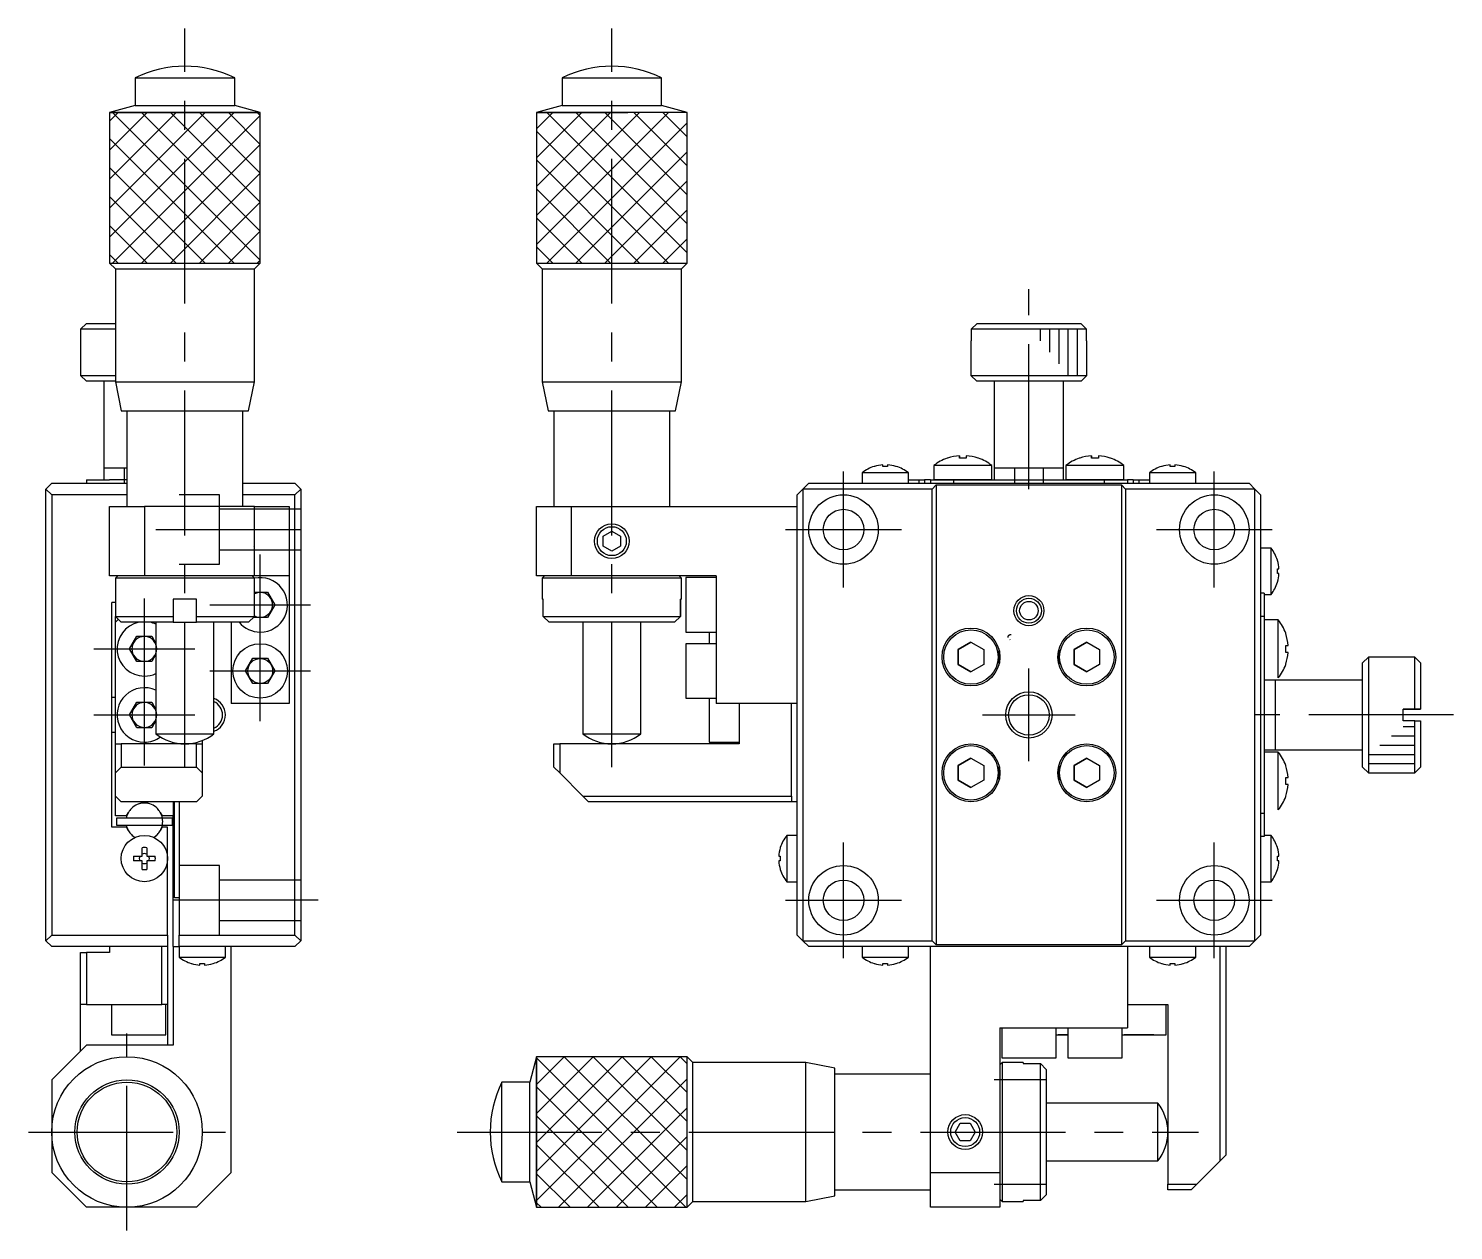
# Model space of a CAD drawing. Extents: x 137 to 440, y -15 to 176.
# Drawn here: x 317.5 to 440.5, y 38.7 to 142.5 of the extents above; entities that cross this region are included whole.
import ezdxf

# ---------------------------------------------------------------- set-up
doc = ezdxf.new("R2010")
doc.units = 0
doc.header["$LTSCALE"] = 10
doc.linetypes.add('CENTER', pattern=[2, 1.25, -0.25, 0.25, -0.25])
doc.linetypes.add('DASHED', pattern=[3.5, 2, -1.5])
doc.layers.get('0').update_dxf_attribs({"linetype": 'CONTINUOUS'})
doc.layers.add('CENTER', color=1, linetype='CENTER')

msp = doc.modelspace()

# ---------------------------------------------------------------- linework, layer by layer
at = {"color": 7, "linetype": 'CONTINUOUS'}
for p, q in [((326.7, 138.250002), (326.7, 135.839491)), ((326.7, 138.250002), (335.3, 138.250002)), ((335.3, 135.839491), (335.3, 138.250002)), ((363.550003, 138.250002), (368.760129, 138.250002)), ((363.550003, 138.250002), (363.550003, 135.839491)), ((368.760129, 138.250002), (372.150003, 138.250002)), ((372.150003, 135.839491), (372.150003, 138.250002)), ((326.7, 135.839491), (324.500001, 135.250003)), ((326.7, 135.839491), (335.3, 135.839491)), ((337.499999, 135.250003), (335.3, 135.839491)), ((363.550003, 135.839491), (361.350004, 135.250003)), ((363.550003, 135.839491), (368.760129, 135.839491)), ((368.760129, 135.839491), (372.150003, 135.839491)), ((374.350002, 135.250003), (372.150003, 135.839491)), ((324.524735, 135.250076), (324.500001, 135.250065)), ((324.500001, 135.250065), (324.500001, 122.250064)), ((324.500001, 135.250003), (324.500001, 122.250002)), ((324.500001, 135.250003), (337.499999, 135.250003)), ((324.59875, 135.250086), (324.524735, 135.250076)), ((324.721483, 135.250097), (324.59875, 135.250086)), ((324.891998, 135.250107), (324.721483, 135.250097)), ((325.108999, 135.250117), (324.891998, 135.250107)), ((325.370833, 135.250127), (325.108999, 135.250117)), ((325.675509, 135.250136), (325.370833, 135.250127)), ((326.020708, 135.250144), (325.675509, 135.250136)), ((326.403801, 135.250152), (326.020708, 135.250144)), ((326.821875, 135.250159), (326.403801, 135.250152)), ((327.271746, 135.250166), (326.821875, 135.250159)), ((327.749992, 135.250172), (327.271746, 135.250166)), ((328.252972, 135.250177), (327.749992, 135.250172)), ((328.776858, 135.250181), (328.252972, 135.250177)), ((329.317664, 135.250184), (328.776858, 135.250181)), ((329.871274, 135.250186), (329.317664, 135.250184)), ((330.433473, 135.250188), (329.871274, 135.250186)), ((330.999985, 135.250188), (330.433473, 135.250188)), ((331.566496, 135.250188), (330.999985, 135.250188)), ((332.128696, 135.250186), (331.566496, 135.250188)), ((332.682306, 135.250184), (332.128696, 135.250186)), ((333.223113, 135.250181), (332.682306, 135.250184)), ((333.747001, 135.250177), (333.223113, 135.250181)), ((334.249982, 135.250172), (333.747001, 135.250177)), ((334.728229, 135.250166), (334.249982, 135.250172)), ((335.178102, 135.250159), (334.728229, 135.250166)), ((335.596177, 135.250152), (335.178102, 135.250159)), ((335.979273, 135.250144), (335.596177, 135.250152)), ((336.324473, 135.250136), (335.979273, 135.250144)), ((336.629152, 135.250127), (336.324473, 135.250136)), ((336.890989, 135.250117), (336.629152, 135.250127)), ((337.107992, 135.250107), (336.890989, 135.250117)), ((337.27851, 135.250097), (337.107992, 135.250107)), ((337.401244, 135.250086), (337.27851, 135.250097)), ((337.475262, 135.250076), (337.401244, 135.250086)), ((337.499999, 135.250065), (337.475262, 135.250076)), ((337.499999, 122.250064), (337.499999, 135.250065)), ((337.499999, 122.250002), (337.499999, 135.250003)), ((374.34863, 135.250188), (361.348632, 135.249941)), ((361.348632, 135.249941), (361.348879, 122.24994)), ((361.350004, 135.250003), (369.225774, 135.250003)), ((361.350004, 135.250003), (361.350004, 122.250002)), ((374.348877, 122.250187), (374.34863, 135.250188)), ((374.350002, 122.250002), (374.350002, 135.250003)), ((324.500001, 122.250064), (324.524736, 122.250075)), ((324.500001, 122.250002), (325.000004, 121.75)), ((324.500001, 122.250002), (337.499999, 122.250002)), ((324.524736, 122.250075), (324.598751, 122.250085)), ((324.598751, 122.250085), (324.721483, 122.250096)), ((324.721483, 122.250096), (324.891999, 122.250106)), ((324.891999, 122.250106), (325.109, 122.250116)), ((325.109, 122.250116), (325.370836, 122.250126)), ((325.370836, 122.250126), (325.675513, 122.250135)), ((325.675513, 122.250135), (326.020712, 122.250143)), ((326.020712, 122.250143), (326.403807, 122.250151)), ((326.403807, 122.250151), (326.821881, 122.250158)), ((326.821881, 122.250158), (327.271754, 122.250165)), ((327.271754, 122.250165), (327.750001, 122.250171)), ((327.750001, 122.250171), (328.252982, 122.250176)), ((328.252982, 122.250176), (328.776869, 122.25018)), ((328.776869, 122.25018), (329.317677, 122.250183)), ((329.317677, 122.250183), (329.871287, 122.250185)), ((329.871287, 122.250185), (330.433488, 122.250187)), ((330.433488, 122.250187), (331, 122.250187)), ((331, 122.250187), (331.566512, 122.250187)), ((331.566512, 122.250187), (332.128713, 122.250185)), ((332.128713, 122.250185), (332.682324, 122.250183)), ((332.682324, 122.250183), (333.223131, 122.25018)), ((333.223131, 122.25018), (333.747018, 122.250176)), ((333.747018, 122.250176), (334.25, 122.250171)), ((334.25, 122.250171), (334.728246, 122.250165)), ((334.728246, 122.250165), (335.178119, 122.250158)), ((335.178119, 122.250158), (335.596193, 122.250151)), ((335.596193, 122.250151), (335.979288, 122.250143)), ((335.979288, 122.250143), (336.324488, 122.250135)), ((336.324488, 122.250135), (336.629164, 122.250126)), ((336.629164, 122.250126), (336.891, 122.250116)), ((336.891, 122.250116), (337.108001, 122.250106)), ((336.999996, 121.75), (337.499999, 122.250002)), ((337.108001, 122.250106), (337.278517, 122.250096)), ((337.278517, 122.250096), (337.401249, 122.250085)), ((337.401249, 122.250085), (337.475265, 122.250075)), ((337.475265, 122.250075), (337.499999, 122.250064)), ((361.348879, 122.24994), (374.348877, 122.250187)), ((361.350004, 122.250002), (369.225774, 122.250002)), ((361.350004, 122.250002), (361.850007, 121.75)), ((369.225774, 122.250002), (374.350002, 122.250002)), ((373.849999, 121.75), (374.350002, 122.250002)), ((325.000004, 121.75), (325.000004, 111.999995)), ((325.000004, 121.75), (336.999996, 121.75)), ((336.999996, 111.999995), (336.999996, 121.75)), ((361.850007, 121.75), (369.119945, 121.75)), ((361.850007, 121.75), (361.850007, 111.999995)), ((369.119945, 121.75), (373.849999, 121.75)), ((373.849999, 111.999995), (373.849999, 121.75)), ((322.5, 117.049997), (322, 116.549997)), ((322.5, 117.049997), (325.000004, 117.049997)), ((398.875066, 116.549997), (399.377868, 117.049997)), ((399.377868, 117.049997), (408.322139, 117.049997)), ((408.322139, 117.049997), (408.824941, 116.549997)), ((325.000004, 116.549997), (322, 116.549997)), ((322, 116.549997), (322, 112.549997)), ((398.875066, 116.549997), (398.875066, 115.549997)), ((408.824941, 116.549997), (398.875066, 116.549997)), ((408.824941, 115.549997), (408.824941, 116.549997)), ((398.850003, 115.549997), (398.850003, 112.549997)), ((398.875066, 115.549997), (398.850003, 115.549997)), ((408.850003, 115.549997), (408.824941, 115.549997)), ((408.850003, 112.549997), (408.850003, 115.549997)), ((322, 112.549997), (325.000004, 112.549997)), ((322, 112.549997), (322.5, 112.049997)), ((325.000004, 112.049997), (322.5, 112.049997)), ((324, 112.049997), (324, 104.549997)), ((325.000004, 111.999995), (325.500003, 109.499996)), ((325.000004, 111.999995), (336.999996, 111.999995)), ((336.499997, 109.499996), (336.999996, 111.999995)), ((361.850007, 111.999995), (369.119945, 111.999995)), ((361.850007, 111.999995), (362.350006, 109.499996)), ((369.119945, 111.999995), (373.849999, 111.999995)), ((373.35, 109.499996), (373.849999, 111.999995)), ((398.850003, 112.549997), (399.350003, 112.049997)), ((398.850003, 112.549997), (408.850003, 112.549997)), ((408.350003, 112.049997), (399.350003, 112.049997)), ((400.850003, 112.049997), (399.350003, 112.049997)), ((406.850003, 112.049997), (400.850003, 112.049997)), ((400.850003, 112.049997), (400.850003, 104.549997)), ((406.850003, 112.049997), (400.850003, 112.049997)), ((408.350003, 112.049997), (406.850003, 112.049997)), ((406.850003, 104.549997), (406.850003, 112.049997)), ((408.350003, 112.049997), (408.850003, 112.549997)), ((325.500003, 109.499996), (336.499997, 109.499996)), ((326, 109.499996), (326, 101.249996)), ((336, 101.249996), (336, 109.499996)), ((362.350006, 109.499996), (369.014117, 109.499996)), ((362.850003, 109.499996), (362.850003, 101.249996)), ((369.014117, 109.499996), (373.35, 109.499996)), ((372.850003, 101.249996), (372.850003, 109.499996)), ((390.521295, 104.705729), (390.500003, 104.705729)), ((391.250003, 104.705729), (391.250003, 104.837472)), ((391.650003, 104.705729), (391.250003, 104.705729)), ((391.650003, 104.837472), (391.650003, 104.705729)), ((392.400003, 104.705729), (392.378712, 104.705729)), ((400.649597, 104.772651), (395.649597, 104.772556)), ((395.649597, 104.772556), (395.649621, 103.550057)), ((396.833341, 105.415382), (396.799585, 105.415381)), ((396.83334, 105.415382), (396.799585, 105.415381)), ((397.849581, 105.415401), (397.84958, 105.627535)), ((397.84958, 105.627535), (397.849584, 105.415401)), ((398.449581, 105.415413), (397.849581, 105.415401)), ((398.44958, 105.627547), (398.449581, 105.415413)), ((399.499585, 105.415433), (399.465829, 105.415432)), ((399.499585, 105.415433), (399.465831, 105.415432)), ((400.649621, 103.550152), (400.649597, 104.772651)), ((412.049597, 104.772651), (407.049597, 104.772556)), ((407.049597, 104.772556), (407.049621, 103.550057)), ((408.233341, 105.415382), (408.199585, 105.415381)), ((408.23334, 105.415382), (408.199585, 105.415381)), ((409.249581, 105.415401), (409.24958, 105.627535)), ((409.24958, 105.627535), (409.249584, 105.415401)), ((409.849581, 105.415413), (409.249581, 105.415401)), ((409.84958, 105.627547), (409.849581, 105.415413)), ((410.899585, 105.415433), (410.865829, 105.415432)), ((410.899585, 105.415433), (410.865831, 105.415432)), ((412.049621, 103.550152), (412.049597, 104.772651)), ((415.321295, 104.705729), (415.300003, 104.705729)), ((416.050003, 104.705729), (416.050003, 104.837472)), ((416.450003, 104.705729), (416.050003, 104.705729)), ((416.450003, 104.837472), (416.450003, 104.705729)), ((417.200003, 104.705729), (417.178712, 104.705729)), ((322.5, 103.549997), (324.5, 103.549997)), ((322.5, 103.549997), (322.5, 103.249997)), ((326, 104.549997), (324, 104.549997)), ((326, 104.549997), (324, 104.549997)), ((324, 104.549997), (324, 103.549997)), ((326, 103.549997), (324.5, 103.549997)), ((391.450003, 104.147996), (389.450003, 104.147996)), ((389.450003, 104.147996), (389.450003, 103.249997)), ((393.450003, 104.147996), (391.450003, 104.147996)), ((393.450003, 103.249997), (393.450003, 104.147996)), ((393.450003, 103.549997), (394.350003, 103.549997)), ((394.350003, 103.549997), (394.850003, 103.549997)), ((395.350003, 103.549997), (394.850003, 103.549997)), ((395.350003, 103.549997), (395.350003, 103.249997)), ((395.350003, 103.549997), (397.350003, 103.549997)), ((400.649621, 103.550152), (395.649621, 103.550057)), ((399.449621, 103.55013), (396.849621, 103.55008)), ((399.449621, 103.55013), (396.849621, 103.55008)), ((397.350003, 103.549997), (410.350003, 103.549997)), ((400.649621, 103.550152), (399.449621, 103.55013)), ((399.449621, 103.549997), (399.449621, 103.55013)), ((406.850003, 104.549997), (400.850003, 104.549997)), ((400.850003, 104.549997), (400.850003, 103.549997)), ((406.850003, 104.549997), (400.850003, 104.549997)), ((406.850003, 103.549997), (406.850003, 104.549997)), ((412.049621, 103.550152), (407.049621, 103.550057)), ((410.849621, 103.55013), (408.249621, 103.55008)), ((410.849621, 103.55013), (408.249621, 103.55008)), ((410.350003, 103.549997), (412.350003, 103.549997)), ((412.049621, 103.550152), (410.849621, 103.55013)), ((410.849621, 103.549997), (410.849621, 103.55013)), ((412.350003, 103.549997), (412.350003, 103.249997)), ((412.850003, 103.549997), (412.350003, 103.549997)), ((412.850003, 103.549997), (413.350003, 103.549997)), ((413.350003, 103.549997), (414.250003, 103.549997)), ((416.250003, 104.147996), (414.250003, 104.147996)), ((414.250003, 104.147996), (414.250003, 103.249997)), ((418.250003, 104.147996), (416.250003, 104.147996)), ((418.250003, 103.249997), (418.250003, 104.147996)), ((319, 102.749997), (319.5, 103.249997)), ((319.5, 102.249997), (319, 102.749997)), ((319, 63.749997), (319, 102.749997)), ((319.5, 103.249997), (326, 103.249997)), ((319.5, 102.249997), (319.5, 64.249997)), ((326, 102.249997), (319.5, 102.249997)), ((336, 103.249997), (340.5, 103.249997)), ((340.5, 102.249997), (336, 102.249997)), ((340.5, 103.249997), (341, 102.749997)), ((341, 102.749997), (340.5, 102.249997)), ((340.5, 64.249997), (340.5, 102.249997)), ((341, 102.749997), (341, 63.749997)), ((384.350003, 102.749997), (383.850003, 102.249997)), ((383.850003, 64.249997), (383.850003, 102.249997)), ((384.850003, 103.249997), (384.350003, 102.749997)), ((384.350003, 102.749997), (384.350003, 63.749997)), ((395.500003, 102.749997), (384.350003, 102.749997)), ((384.850003, 103.249997), (422.850003, 103.249997)), ((395.500003, 102.749997), (395.850003, 103.099997)), ((395.500003, 63.749997), (395.500003, 102.749997)), ((395.850003, 103.099997), (395.850003, 63.399997)), ((395.850003, 103.099997), (411.850003, 103.099997)), ((411.850003, 103.099997), (411.850003, 63.399997)), ((411.850003, 103.099997), (412.200003, 102.749997)), ((412.200003, 102.749997), (412.200003, 63.749997)), ((423.350003, 102.749997), (412.200003, 102.749997)), ((423.350003, 102.749997), (422.850003, 103.249997)), ((423.350003, 63.749997), (423.350003, 102.749997)), ((423.850003, 102.249997), (423.350003, 102.749997)), ((423.850003, 102.249997), (423.850003, 96.649997)), ((324.5, 101.249997), (327.5, 101.249997)), ((324.5, 95.249997), (324.5, 101.249997)), ((337, 101.249997), (327.5, 101.249997)), ((327.5, 101.249997), (327.5, 95.249997)), ((337, 101.249997), (340, 101.249997)), ((337, 95.249997), (337, 101.249997)), ((340, 101.249997), (340, 95.249997)), ((361.350003, 95.249997), (361.350003, 101.249997)), ((361.350003, 101.249997), (364.350003, 101.249997)), ((364.350003, 101.249997), (364.350003, 95.249997)), ((364.350003, 101.249997), (383.850003, 101.249997)), ((367.100003, 98.683009), (367.850003, 99.116022)), ((367.100003, 97.816984), (367.100003, 98.683009)), ((367.850003, 99.116022), (368.600003, 98.683009)), ((368.600003, 98.683009), (368.600003, 97.816984)), ((367.850003, 97.383971), (367.100003, 97.816984)), ((368.600003, 97.816984), (367.850003, 97.383971)), ((424.748003, 97.649997), (423.850003, 97.649997)), ((424.748003, 93.649997), (424.748003, 97.649997)), ((423.850003, 96.649997), (423.850003, 94.649997)), ((425.305736, 96.578705), (425.305736, 96.599997)), ((327.5, 95.249997), (324.5, 95.249997)), ((325.2, 95.249997), (325, 95.049997)), ((325, 95.049997), (325, 91.749997)), ((337, 95.049997), (325, 95.049997)), ((337, 95.249997), (327.5, 95.249997)), ((337, 95.049997), (336.8, 95.249997)), ((340, 95.249997), (337, 95.249997)), ((337, 91.749997), (337, 95.049997)), ((340, 95.249997), (340, 84.249997)), ((364.350003, 95.249997), (361.350003, 95.249997)), ((362.050003, 95.249997), (361.850003, 95.049997)), ((361.850003, 95.049997), (361.850003, 93.249997)), ((373.850003, 95.049997), (361.850003, 95.049997)), ((376.850003, 95.249997), (364.350003, 95.249997)), ((373.850003, 95.049997), (373.650003, 95.249997)), ((373.850003, 93.249997), (373.850003, 95.049997)), ((376.850003, 95.099997), (374.250003, 95.099997)), ((374.250003, 95.099997), (374.250003, 90.399997)), ((376.850003, 95.249997), (376.850003, 84.249997)), ((425.305736, 95.849997), (425.437479, 95.849997)), ((425.305736, 95.449997), (425.305736, 95.849997)), ((425.437479, 95.449997), (425.305736, 95.449997)), ((425.305736, 94.699997), (425.305736, 94.721288)), ((337, 93.849993), (338.135078, 93.850001)), ((338.135078, 93.850001), (338.770171, 92.750005)), ((423.850003, 94.649997), (423.850003, 71.849997)), ((424.150003, 93.749997), (423.850003, 93.749997)), ((424.150003, 93.749997), (424.150003, 91.749997)), ((424.150003, 93.649997), (424.748003, 93.649997)), ((325, 92.949997), (324.7, 92.949997)), ((324.7, 73.549997), (324.7, 92.949997)), ((331.999966, 93.249997), (329.999966, 93.249997)), ((329.999966, 93.249997), (329.999966, 91.749997)), ((331.999966, 91.749997), (331.999966, 93.249997)), ((338.770171, 92.750005), (338.135093, 91.650001)), ((361.933918, 93.249997), (361.850003, 93.249997)), ((361.933918, 91.749997), (361.933918, 93.249997)), ((373.766078, 93.249997), (373.766078, 91.749997)), ((373.850003, 93.249997), (373.766078, 93.249997)), ((373.766089, 91.749997), (373.766089, 93.249997)), ((325, 91.249997), (325, 91.749997)), ((325, 91.749997), (325.5, 91.249997)), ((325, 91.749997), (329.999966, 91.749997)), ((325.25, 91.499997), (325, 91.249997)), ((325, 80.749997), (325, 91.249997)), ((329.999969, 91.249997), (325.5, 91.249997)), ((328.500004, 91.249996), (328.500004, 81.627505)), ((329.999966, 91.749997), (329.999969, 91.249997)), ((330.000025, 91.249996), (332.000025, 91.249996)), ((331.999969, 91.249997), (331.999966, 91.749997)), ((331.999966, 91.749997), (337, 91.749997)), ((336.5, 91.249997), (331.999969, 91.249997)), ((333.499996, 81.627505), (333.499996, 91.249996)), ((335, 91.249996), (335, 84.249997)), ((336.5, 91.249997), (337, 91.749997)), ((338.135093, 91.650001), (336.899996, 91.649992)), ((361.933918, 91.749997), (373.766078, 91.749997)), ((362.441671, 91.249997), (361.933918, 91.749997)), ((373.258325, 91.249997), (362.441671, 91.249997)), ((365.350007, 91.249996), (365.350007, 81.627505)), ((370.349999, 81.627505), (370.349999, 91.249996)), ((373.766078, 91.749997), (373.258325, 91.249997)), ((424.150003, 91.749997), (424.150003, 74.749997)), ((425.372347, 91.450403), (424.150003, 91.450379)), ((425.372394, 88.950403), (425.372347, 91.450403)), ((326.229829, 88.949989), (326.864909, 90.049993)), ((326.864909, 90.049993), (328.135079, 90.05)), ((328.135079, 90.05), (328.500004, 89.41794)), ((374.250003, 90.399997), (376.850003, 90.399997)), ((376.250003, 90.399997), (376.250003, 89.399997)), ((426.015172, 90.26666), (426.015172, 90.300415)), ((326.864921, 87.849993), (326.229829, 88.949989)), ((376.850003, 89.399997), (374.250003, 89.399997)), ((374.250003, 89.399997), (374.250003, 84.699997)), ((397.750003, 88.885082), (398.850003, 89.520167)), ((398.850003, 89.520167), (397.750003, 88.885082)), ((397.750003, 87.614911), (397.750003, 88.885082)), ((397.750003, 88.885082), (397.750003, 87.614911)), ((398.850003, 89.520167), (399.950003, 88.885082)), ((399.950003, 88.885082), (399.950003, 87.614911)), ((401.250003, 88.949997), (401.250003, 87.549997)), ((406.450003, 87.549997), (406.450003, 88.949997)), ((407.750003, 88.885082), (408.850003, 89.520167)), ((408.850003, 89.520167), (407.750003, 88.885082)), ((407.750003, 87.614911), (407.750003, 88.885082)), ((407.750003, 88.885082), (407.750003, 87.614911)), ((408.850003, 89.520167), (409.950003, 88.885082)), ((409.950003, 88.885082), (409.950003, 87.614911)), ((425.372442, 86.450403), (425.372394, 88.950403)), ((426.015192, 89.250415), (426.227326, 89.250419)), ((426.015203, 88.650415), (426.015192, 89.250415)), ((426.227337, 88.650419), (426.015203, 88.650415)), ((328.135091, 87.85), (326.864921, 87.849993)), ((328.500004, 88.482055), (328.135091, 87.85)), ((336.229829, 87.049988), (336.864907, 88.149992)), ((336.864907, 88.149992), (338.135078, 88.150001)), ((338.135078, 88.150001), (338.770171, 87.050005)), ((398.850003, 86.979826), (397.750003, 87.614911)), ((397.750003, 87.614911), (398.850003, 86.979826)), ((399.950003, 87.614911), (398.850003, 86.979826)), ((408.850003, 86.979826), (407.750003, 87.614911)), ((407.750003, 87.614911), (408.850003, 86.979826)), ((409.950003, 87.614911), (408.850003, 86.979826)), ((426.015223, 87.600415), (426.015222, 87.63417)), ((433.150003, 88.249997), (432.650003, 87.749997)), ((432.650003, 83.250092), (432.650003, 87.749997)), ((433.150003, 88.249997), (433.150003, 83.250103)), ((437.150003, 88.249997), (433.150003, 88.249997)), ((437.150003, 83.750102), (437.150003, 88.249997)), ((437.650003, 87.749997), (437.150003, 88.249997)), ((437.650003, 87.749997), (437.650003, 83.750092)), ((336.864922, 85.949992), (336.229829, 87.049988)), ((338.770171, 87.050005), (338.135093, 85.950001)), ((425.150003, 86.249997), (424.150003, 86.249997)), ((425.150003, 80.249997), (425.150003, 86.249997)), ((432.650003, 86.249997), (425.150003, 86.249997)), ((425.150003, 80.249997), (425.150003, 86.249997)), ((338.135093, 85.950001), (336.864922, 85.949992)), ((325, 84.749997), (324.7, 84.749997)), ((326.229829, 83.249989), (326.864909, 84.349993)), ((326.864909, 84.349993), (328.135079, 84.35)), ((328.135079, 84.35), (328.500004, 83.71794)), ((340, 84.249997), (335, 84.249997)), ((374.250003, 84.699997), (376.850003, 84.699997)), ((376.250003, 84.699997), (376.250003, 80.899997)), ((383.850003, 84.249997), (376.850003, 84.249997)), ((378.850003, 84.249997), (378.850003, 80.749997)), ((383.350003, 76.249997), (383.350003, 84.249997)), ((436.150003, 83.750102), (437.150003, 83.750102)), ((436.150003, 82.750102), (436.150003, 83.750102)), ((437.150003, 83.749891), (436.150003, 83.749891)), ((437.650003, 83.750092), (437.150003, 83.750102)), ((437.150003, 83.749891), (437.650003, 83.749901)), ((437.650003, 83.750092), (437.650003, 83.749901)), ((326.864921, 82.149993), (326.229829, 83.249989)), ((328.500004, 82.782055), (328.135091, 82.15)), ((432.650003, 78.749997), (432.650003, 83.250092)), ((433.150003, 83.250103), (433.150003, 78.249997)), ((437.150003, 82.750102), (436.150003, 82.750102)), ((437.150003, 78.249997), (437.150003, 82.750102)), ((437.150003, 82.750102), (437.650003, 82.750092)), ((437.650003, 82.750092), (437.650003, 78.749997)), ((324.7, 81.749997), (325, 81.749997)), ((328.135091, 82.15), (326.864921, 82.149993)), ((328.500004, 81.627505), (333.499996, 81.627505)), ((365.350007, 81.627505), (368.379145, 81.627505)), ((368.379145, 81.627505), (370.349999, 81.627505)), ((325, 80.749997), (325.5, 80.749997)), ((325, 78.249997), (325, 80.749997)), ((332, 80.749997), (325.5, 80.749997)), ((325.5, 80.749997), (325.5, 78.749997)), ((332, 78.749997), (332, 80.749997)), ((332, 80.749997), (332.5, 80.749997)), ((332.5, 81.041905), (332.5, 80.749997)), ((332.5, 80.749997), (332.5, 78.249997)), ((362.850003, 78.749997), (362.850003, 80.749997)), ((362.850003, 80.749997), (363.350003, 80.749997)), ((363.350003, 80.749997), (363.350003, 78.249997)), ((378.850003, 80.749997), (363.350003, 80.749997)), ((376.250003, 80.899997), (378.850003, 80.899997)), ((424.150003, 80.249997), (425.150003, 80.249997)), ((425.372347, 80.050403), (424.150003, 80.050379)), ((425.150003, 80.249997), (432.650003, 80.249997)), ((425.372394, 77.550403), (425.372347, 80.050403)), ((325.5, 78.749997), (325, 78.249997)), ((325.5, 78.749997), (332, 78.749997)), ((332.5, 78.249997), (332, 78.749997)), ((363.350003, 78.249997), (362.850003, 78.749997)), ((397.750003, 78.885082), (398.850003, 79.520167)), ((398.850003, 79.520167), (397.750003, 78.885082)), ((397.750003, 77.614911), (397.750003, 78.885082)), ((397.750003, 78.885082), (397.750003, 77.614911)), ((398.850003, 79.520167), (399.950003, 78.885082)), ((399.950003, 78.885082), (399.950003, 77.614911)), ((401.250003, 78.949997), (401.250003, 77.549997)), ((406.450003, 77.549997), (406.450003, 78.949997)), ((407.750003, 78.885082), (408.850003, 79.520167)), ((408.850003, 79.520167), (407.750003, 78.885082)), ((407.750003, 77.614911), (407.750003, 78.885082)), ((407.750003, 78.885082), (407.750003, 77.614911)), ((408.850003, 79.520167), (409.950003, 78.885082)), ((409.950003, 78.885082), (409.950003, 77.614911)), ((426.015172, 78.86666), (426.015172, 78.900415)), ((432.650003, 78.749997), (433.150003, 78.249997)), ((437.150003, 78.249997), (437.650003, 78.749997)), ((325, 76.249997), (325, 78.249997)), ((332.5, 78.249997), (332.5, 76.249997)), ((363.350003, 78.249997), (365.350003, 76.249997)), ((398.850003, 76.979826), (397.750003, 77.614911)), ((397.750003, 77.614911), (398.850003, 76.979826)), ((399.950003, 77.614911), (398.850003, 76.979826)), ((408.850003, 76.979826), (407.750003, 77.614911)), ((407.750003, 77.614911), (408.850003, 76.979826)), ((409.950003, 77.614911), (408.850003, 76.979826)), ((425.372442, 75.050403), (425.372394, 77.550403)), ((426.015192, 77.850415), (426.227326, 77.850419)), ((426.015203, 77.250415), (426.015192, 77.850415)), ((433.150003, 78.249997), (437.150003, 78.249997)), ((426.227337, 77.250419), (426.015203, 77.250415)), ((325, 74.549997), (325, 76.249997)), ((325, 76.249997), (325.5, 75.749997)), ((332, 75.749997), (325.5, 75.749997)), ((330, 75.749997), (330, 74.549997)), ((330.1, 67.449997), (330.1, 75.749997)), ((330.5, 75.749997), (330.5, 64.249997)), ((332, 75.749997), (332.5, 76.249997)), ((365.850003, 75.749997), (365.350003, 76.249997)), ((365.350003, 76.249997), (383.350003, 76.249997)), ((383.350003, 75.749997), (365.850003, 75.749997)), ((383.350003, 76.249997), (383.350003, 75.749997)), ((383.850003, 75.749997), (383.350003, 75.749997)), ((426.015223, 76.200415), (426.015222, 76.23417)), ((325.955588, 74.549997), (325, 74.549997)), ((325.1, 74.349997), (325.1, 73.749997)), ((329.9, 74.349997), (325.1, 74.349997)), ((325.955588, 74.549997), (326.125185, 74.843747)), ((328.874815, 74.843747), (329.044412, 74.549997)), ((328.924835, 74.749997), (328.928942, 74.749997)), ((330, 74.549997), (329.044412, 74.549997)), ((329.9, 74.349997), (329.9, 73.749997)), ((330, 63.249997), (330, 74.549997)), ((424.150003, 74.749997), (424.150003, 72.749997)), ((325.955588, 73.549997), (324.7, 73.549997)), ((325.1, 73.749997), (329.9, 73.749997)), ((326.125185, 73.256247), (325.955588, 73.549997)), ((329.044412, 73.549997), (328.874815, 73.256247)), ((329.5, 73.549997), (329.044412, 73.549997)), ((329.5, 70.849997), (329.5, 73.549997)), ((382.952004, 72.849997), (382.952004, 68.849997)), ((383.850003, 72.849997), (382.952004, 72.849997)), ((424.150003, 72.749997), (423.850003, 72.749997)), ((424.748003, 72.849997), (424.150003, 72.849997)), ((424.748003, 68.849997), (424.748003, 72.849997)), ((327.3, 71.049997), (327.3, 71.778705)), ((327.7, 71.778705), (327.7, 71.049997)), ((382.394271, 71.799997), (382.394271, 71.778705)), ((423.850003, 71.849997), (423.850003, 69.849997)), ((425.305736, 71.778705), (425.305736, 71.799997)), ((326.571291, 71.049997), (327.3, 71.049997)), ((327.3, 70.649997), (326.571291, 70.649997)), ((327.3, 69.921288), (327.3, 70.649997)), ((327.7, 71.049997), (328.428709, 71.049997)), ((327.7, 70.649997), (327.7, 69.921288)), ((328.428709, 70.649997), (327.7, 70.649997)), ((329.5, 64.249997), (329.5, 70.849997)), ((382.262528, 71.049997), (382.394271, 71.049997)), ((382.394271, 70.649997), (382.262528, 70.649997)), ((382.394271, 71.049997), (382.394271, 70.649997)), ((425.305736, 71.049997), (425.437479, 71.049997)), ((425.305736, 70.649997), (425.305736, 71.049997)), ((425.437479, 70.649997), (425.305736, 70.649997)), ((382.394271, 69.921288), (382.394271, 69.899997)), ((423.850003, 69.849997), (423.850003, 64.249997)), ((425.305736, 69.899997), (425.305736, 69.921288)), ((382.952004, 68.849997), (383.850003, 68.849997)), ((423.850003, 68.849997), (424.748003, 68.849997)), ((330.5, 67.449997), (330.1, 67.449997)), ((319, 63.749997), (319.5, 64.249997)), ((319.5, 64.249997), (329.5, 64.249997)), ((329.5, 64.249997), (329.5, 63.249997)), ((330.5, 64.249997), (340.5, 64.249997)), ((330.5, 63.249997), (330.5, 64.249997)), ((340.5, 64.249997), (341, 63.749997)), ((383.850003, 64.249997), (384.350003, 63.749997)), ((423.350003, 63.749997), (423.850003, 64.249997)), ((319.5, 63.249997), (319, 63.749997)), ((329.5, 63.249997), (319.5, 63.249997)), ((322, 62.749997), (322.5, 62.749997)), ((322, 58.249997), (322, 62.749997)), ((322.5, 62.749997), (322.5, 58.249997)), ((324.5, 62.749997), (322.5, 62.749997)), ((324.5, 63.249997), (324.5, 62.749997)), ((329, 58.249997), (329, 63.249997)), ((329.5, 63.249997), (329.5, 58.249997)), ((330, 63.249997), (330, 54.749997)), ((330, 63.249997), (330.5, 63.249997)), ((340.5, 63.249997), (330.5, 63.249997)), ((330.5, 63.249997), (330.5, 62.351997)), ((334.5, 62.351997), (334.5, 63.249997)), ((335, 43.749997), (335, 63.249997)), ((341, 63.749997), (340.5, 63.249997)), ((384.350003, 63.749997), (395.500003, 63.749997)), ((384.350003, 63.749997), (384.850003, 63.249997)), ((422.850003, 63.249997), (384.850003, 63.249997)), ((389.450003, 63.249997), (389.450003, 62.351997)), ((393.450003, 62.351997), (393.450003, 63.249997)), ((395.350003, 43.749997), (395.350003, 63.249997)), ((395.850003, 63.399997), (395.500003, 63.749997)), ((411.850003, 63.399997), (395.850003, 63.399997)), ((412.200003, 63.749997), (411.850003, 63.399997)), ((412.200003, 63.749997), (423.350003, 63.749997)), ((412.350003, 63.249997), (412.350003, 56.249997)), ((414.250003, 63.249997), (414.250003, 62.351997)), ((418.250003, 62.351997), (418.250003, 63.249997)), ((420.350003, 44.749997), (420.350003, 63.249997)), ((420.850003, 63.249997), (420.850003, 45.249997)), ((422.850003, 63.249997), (423.350003, 63.749997)), ((330.5, 62.351997), (334.5, 62.351997)), ((331.55, 61.794264), (331.571291, 61.794264)), ((332.3, 61.794264), (332.7, 61.794264)), ((332.3, 61.662521), (332.3, 61.794264)), ((332.7, 61.794264), (332.7, 61.662521)), ((333.428709, 61.794264), (333.45, 61.794264)), ((389.450003, 62.351997), (393.450003, 62.351997)), ((390.500003, 61.794264), (390.521295, 61.794264)), ((391.250003, 61.794264), (391.650003, 61.794264)), ((391.250003, 61.662521), (391.250003, 61.794264)), ((391.650003, 61.794264), (391.650003, 61.662521)), ((392.378712, 61.794264), (392.400003, 61.794264)), ((414.250003, 62.351997), (418.250003, 62.351997)), ((415.300003, 61.794264), (415.321295, 61.794264)), ((416.050003, 61.794264), (416.450003, 61.794264)), ((416.050003, 61.662521), (416.050003, 61.794264)), ((416.450003, 61.794264), (416.450003, 61.662521)), ((417.178712, 61.794264), (417.200003, 61.794264)), ((322.5, 58.249997), (322, 58.249997)), ((322, 54.249997), (322, 58.249997)), ((322.5, 58.249997), (329, 58.249997)), ((324.65, 58.249997), (324.65, 55.649997)), ((329.5, 58.249997), (329, 58.249997)), ((329.35, 55.649997), (329.35, 58.249997)), ((329.5, 58.249997), (329.5, 54.749997)), ((412.350003, 58.249997), (415.850003, 58.249997)), ((415.700003, 55.649997), (415.700003, 58.249997)), ((415.850003, 58.249997), (415.850003, 42.749997)), ((324.65, 55.649997), (329.35, 55.649997)), ((401.350003, 56.249997), (412.350003, 56.249997)), ((401.350003, 56.249997), (401.350003, 43.749997)), ((401.500003, 56.249997), (401.500003, 53.649997)), ((406.200003, 53.649997), (406.200003, 56.249997)), ((406.200003, 55.649997), (407.200003, 55.649997)), ((406.379833, 55.649997), (407.014918, 55.649997)), ((407.014918, 55.649997), (406.379833, 55.649997)), ((407.014918, 55.649997), (407.200003, 55.649997)), ((407.200003, 55.649997), (407.014918, 55.649997)), ((407.200003, 56.249997), (407.200003, 53.649997)), ((411.900003, 53.649997), (411.900003, 56.249997)), ((411.900003, 55.649997), (413.350004, 55.649997)), ((412.079833, 55.649997), (412.714918, 55.649997)), ((412.714918, 55.649997), (412.079833, 55.649997)), ((412.714918, 55.649997), (413.985089, 55.649997)), ((413.985089, 55.649997), (412.714918, 55.649997)), ((413.350004, 55.649997), (415.700003, 55.649997)), ((413.985089, 55.649997), (414.620174, 55.649997)), ((414.620174, 55.649997), (413.985089, 55.649997)), ((322.5, 54.749997), (319.5, 51.749997)), ((330, 54.749997), (322.5, 54.749997)), ((361.349997, 53.749996), (360.760509, 51.549997)), ((374.349998, 53.749996), (361.349997, 53.749996)), ((361.349997, 40.749998), (361.349997, 53.749996)), ((374.350173, 53.75018), (361.350172, 53.749933)), ((361.350172, 53.749933), (361.350419, 40.749935)), ((374.85, 53.249993), (374.349998, 53.749996)), ((374.349998, 40.749998), (374.349998, 53.749996)), ((374.35042, 40.750182), (374.350173, 53.75018)), ((384.600005, 53.249993), (374.85, 53.249993)), ((374.85, 41.250001), (374.85, 53.249993)), ((387.100004, 52.749994), (384.600005, 53.249993)), ((384.600005, 41.250001), (384.600005, 53.249993)), ((401.550003, 53.249997), (401.350003, 53.049997)), ((401.500003, 53.649997), (406.200003, 53.649997)), ((403.350003, 53.249997), (401.550003, 53.249997)), ((401.550003, 53.249997), (401.550003, 41.249997)), ((403.350003, 53.249997), (403.350003, 53.166078)), ((403.350003, 53.166078), (404.850003, 53.166078)), ((404.850003, 41.333919), (404.850003, 53.166078)), ((404.850003, 53.166078), (405.350003, 52.658325)), ((407.200003, 53.649997), (411.900003, 53.649997)), ((319.5, 51.749997), (319.5, 47.249997)), ((387.100004, 41.75), (387.100004, 52.749994)), ((395.350004, 52.249997), (387.100004, 52.249997)), ((405.350003, 52.658325), (405.350003, 41.841672)), ((360.760509, 51.549997), (358.349998, 51.549997)), ((358.349998, 42.949997), (358.349998, 51.549997)), ((360.760509, 42.949997), (360.760509, 51.549997)), ((414.972495, 49.749993), (405.350004, 49.749993)), ((414.972495, 44.750001), (414.972495, 49.749993)), ((397.483978, 47.249997), (397.916991, 47.999997)), ((397.916991, 47.999997), (398.783016, 47.999997)), ((398.783016, 47.999997), (399.216029, 47.249997)), ((319.5, 47.249997), (319.5, 43.749997)), ((397.916991, 46.499997), (397.483978, 47.249997)), ((399.216029, 47.249997), (398.783016, 46.499997)), ((398.783016, 46.499997), (397.916991, 46.499997)), ((405.350004, 44.750001), (414.972495, 44.750001)), ((418.350003, 42.749997), (420.350003, 44.749997)), ((420.850003, 45.249997), (420.350003, 44.749997)), ((319.5, 43.749997), (322.5, 40.749997)), ((332, 40.749997), (335, 43.749997)), ((395.350003, 40.749997), (395.350003, 43.749997)), ((395.350003, 43.749997), (401.350003, 43.749997)), ((401.350003, 43.749997), (401.350003, 40.749997)), ((358.349998, 42.949997), (360.760509, 42.949997)), ((360.760509, 42.949997), (361.349997, 40.749998)), ((387.100004, 42.249997), (395.350004, 42.249997)), ((405.350003, 41.841672), (404.850003, 41.333919)), ((415.850003, 42.749997), (418.350003, 42.749997)), ((415.850003, 42.249997), (415.850003, 42.749997)), ((417.850003, 42.249997), (415.850003, 42.249997)), ((418.350003, 42.749997), (417.850003, 42.249997)), ((326, 40.749997), (322.5, 40.749997)), ((332, 40.749997), (326, 40.749997)), ((361.349997, 40.749998), (374.349998, 40.749998)), ((361.350419, 40.749935), (374.35042, 40.750182)), ((374.349998, 40.749998), (374.85, 41.250001)), ((374.85, 41.250001), (384.600005, 41.250001)), ((384.600005, 41.250001), (387.100004, 41.75)), ((401.350003, 40.749997), (395.350003, 40.749997)), ((401.350003, 41.449997), (401.550003, 41.249997)), ((401.550003, 41.249997), (403.350003, 41.249997)), ((404.850003, 41.333919), (403.350003, 41.333919)), ((403.350003, 41.333919), (403.350003, 41.249997))]:
    msp.add_line(p, q, dxfattribs=at)
at = {"color": 3, "linetype": 'CONTINUOUS'}
for p, q in [((324.500001, 129.500001), (330.250187, 135.250187)), ((324.500001, 127.000001), (332.750184, 135.250184)), ((324.500001, 132.000001), (327.750172, 135.250172)), ((324.500001, 124.500001), (335.250158, 135.250158)), ((324.500001, 134.500001), (325.250122, 135.250122)), ((324.749901, 135.250099), (337.499999, 122.500001)), ((324.750098, 122.250098), (337.499999, 134.999999)), ((327.249834, 135.250166), (337.499999, 125.000001)), ((329.749814, 135.250186), (337.499999, 127.500001)), ((332.249814, 135.250186), (337.499999, 130.000001)), ((334.749834, 135.250166), (337.499999, 132.500001)), ((337.249901, 135.250099), (337.499999, 135.000001)), ((361.348658, 133.848658), (362.749968, 135.249968)), ((361.348706, 131.348706), (365.250015, 135.250015)), ((361.348753, 128.848753), (367.750063, 135.250063)), ((361.348801, 126.348801), (370.25011, 135.25011)), ((361.348848, 123.848848), (372.750158, 135.250158)), ((362.249957, 122.249957), (374.348647, 134.348647)), ((362.250042, 135.249958), (374.348859, 123.151141)), ((364.749994, 135.250006), (374.348812, 125.651188)), ((367.249947, 135.250053), (374.348764, 128.151236)), ((369.749899, 135.250101), (374.348717, 130.651283)), ((372.249852, 135.250148), (374.348669, 133.151331)), ((324.500001, 132.999999), (335.249843, 122.250157)), ((361.348662, 133.651338), (372.749843, 122.250157)), ((327.250165, 122.250165), (337.499999, 132.499999)), ((364.750005, 122.250005), (374.348694, 131.848694)), ((324.500001, 130.499999), (332.749817, 122.250183)), ((361.348709, 131.151291), (370.249891, 122.250109)), ((329.750185, 122.250185), (337.499999, 129.999999)), ((367.250052, 122.250052), (374.348742, 129.348742)), ((324.500001, 127.999999), (330.249814, 122.250186)), ((361.348757, 128.651243), (367.749938, 122.250062)), ((332.250185, 122.250185), (337.499999, 127.499999)), ((369.7501, 122.2501), (374.348789, 126.848789)), ((324.500001, 125.499999), (327.749829, 122.250171)), ((361.348804, 126.151196), (365.249986, 122.250014)), ((334.750165, 122.250165), (337.499999, 124.999999)), ((372.250147, 122.250147), (374.348837, 124.348837)), ((324.500001, 122.999999), (325.249879, 122.250121)), ((361.348852, 123.651148), (362.750033, 122.249967)), ((337.250098, 122.250098), (337.499999, 122.499999)), ((404.850003, 115.549997), (404.850003, 116.549997)), ((405.650003, 114.549997), (405.650003, 116.549997)), ((406.450003, 113.549997), (406.450003, 116.549997)), ((407.250003, 112.549997), (407.250003, 116.549997)), ((408.050003, 112.549997), (408.050003, 116.549997)), ((325.75, 104.549997), (325.75, 103.549997)), ((325.75, 103.549997), (325.75, 103.249997)), ((394.350003, 103.549997), (394.350003, 103.249997)), ((394.850003, 103.549997), (394.850003, 103.249997)), ((397.350003, 103.549997), (397.350003, 103.249997)), ((402.600003, 104.549997), (402.600003, 103.549997)), ((402.600003, 103.549997), (402.600003, 103.250017)), ((405.100003, 103.549997), (405.100003, 104.549997)), ((405.100003, 103.250017), (405.100003, 103.549997)), ((410.350003, 103.549997), (410.350003, 103.249997)), ((412.850003, 103.549997), (412.850003, 103.249997)), ((413.350003, 103.549997), (413.350003, 103.249997)), ((424.150003, 91.749997), (423.850003, 91.749997)), ((435.150003, 81.449997), (437.150003, 81.449997)), ((436.150003, 82.249997), (437.150003, 82.249997)), ((434.150003, 80.649997), (437.150003, 80.649997)), ((433.150003, 79.849997), (437.150003, 79.849997)), ((433.150003, 79.049997), (437.150003, 79.049997)), ((424.150003, 74.749997), (423.850003, 74.749997)), ((361.350174, 53.649826), (374.24982, 40.75018)), ((361.350218, 51.350218), (363.749979, 53.749979)), ((361.350265, 48.850265), (366.250026, 53.750026)), ((361.350313, 46.350313), (368.750074, 53.750074)), ((361.35036, 43.85036), (371.250121, 53.750121)), ((361.350408, 41.350408), (373.750169, 53.750169)), ((363.750021, 53.749979), (374.350375, 43.149625)), ((366.249974, 53.750026), (374.350327, 45.649673)), ((368.749926, 53.750074), (374.35028, 48.14972)), ((371.249879, 53.750121), (374.350232, 50.649768)), ((373.749831, 53.750169), (374.350185, 53.149815)), ((363.249971, 40.749971), (374.350209, 51.850209)), ((401.349983, 51.749997), (400.850004, 51.749997)), ((403.350003, 51.749997), (401.350003, 51.749997)), ((405.350004, 51.749997), (403.350023, 51.749997)), ((361.350222, 51.149778), (371.749867, 40.750133)), ((365.750019, 40.750019), (374.350257, 49.350257)), ((361.350269, 48.649731), (369.249915, 40.750085)), ((368.250066, 40.750066), (374.350304, 46.850304)), ((361.350317, 46.149683), (366.749962, 40.750038)), ((370.750114, 40.750114), (374.350352, 44.350352)), ((361.350364, 43.649636), (364.25001, 40.74999)), ((373.250161, 40.750161), (374.350399, 41.850399)), ((400.850004, 42.749997), (401.349983, 42.749997)), ((401.350003, 42.749997), (403.350003, 42.749997)), ((403.350023, 42.749997), (405.350004, 42.749997)), ((361.350412, 41.149588), (361.750057, 40.749943))]:
    msp.add_line(p, q, dxfattribs=at)
at = {"color": 3, "linetype": 'DASHED'}
for p, q in [((334, 102.249997), (330.5, 102.249997)), ((334, 99.249997), (334, 102.249997)), ((341, 100.999997), (334, 100.999997)), ((334, 96.249997), (334, 99.249997)), ((334, 97.499997), (341, 97.499997)), ((336.925, 97.75398), (336.925, 97.753866)), ((330.5, 96.249997), (334, 96.249997)), ((402.045927, 89.954481), (402.046606, 89.97184)), ((402.046606, 89.97184), (402.048524, 89.989156)), ((402.048524, 89.989156), (402.051668, 90.006324)), ((402.051668, 90.006324), (402.056021, 90.02324)), ((402.056021, 90.02324), (402.061555, 90.039803)), ((402.061555, 90.039803), (402.068238, 90.055913)), ((402.068238, 90.055913), (402.076029, 90.071473)), ((402.076029, 90.071473), (402.084881, 90.086389)), ((402.084881, 90.086389), (402.094742, 90.10057)), ((402.094742, 90.10057), (402.10555, 90.113933)), ((402.10555, 90.113933), (402.117242, 90.126395)), ((402.117242, 90.126395), (402.129747, 90.137882)), ((402.129747, 90.137882), (402.142989, 90.148325)), ((402.142989, 90.148325), (402.156889, 90.157661)), ((402.156889, 90.157661), (402.171362, 90.165833)), ((402.171362, 90.165833), (402.186323, 90.172792)), ((402.186323, 90.172792), (402.201679, 90.178497)), ((402.201679, 90.178497), (402.21734, 90.182912)), ((402.21734, 90.182912), (402.23321, 90.186012)), ((402.23321, 90.186012), (402.249194, 90.187777)), ((402.249194, 90.187777), (402.265195, 90.188198)), ((402.265195, 90.188198), (402.281118, 90.18727)), ((402.281118, 90.18727), (402.296865, 90.185001)), ((402.296865, 90.185001), (402.312343, 90.181403)), ((402.229099, 89.741489), (402.191628, 89.747897)), ((402.240736, 89.741082), (402.197791, 89.749965)), ((334, 70.249997), (330.5, 70.249997)), ((334, 67.249997), (334, 70.249997)), ((341, 68.999997), (334, 68.999997)), ((334, 64.249997), (334, 67.249997)), ((334, 65.499997), (341, 65.499997)), ((333.3, 63.249997), (331.7, 63.249997))]:
    msp.add_line(p, q, dxfattribs=at)
for centre in [(387.850003, 99.249997), (419.850003, 99.249997), (387.850003, 67.249997), (419.850003, 67.249997)]:
    msp.add_circle(centre, 3, dxfattribs=at)
at = {"color": 7, "linetype": 'CONTINUOUS'}
for centre, radius in [((387.850003, 99.249997), 1.75), ((419.850003, 99.249997), 1.75), ((367.850003, 98.249997), 1.25), ((403.850003, 92.249997), 1.075), ((403.850003, 92.249997), 0.8), ((398.850003, 88.249997), 2.5), ((398.850003, 88.249997), 2.35), ((408.850003, 88.249997), 2.5), ((408.850003, 88.249997), 2.35), ((337.5, 87.049997), 2.35), ((403.850003, 83.249997), 2), ((403.850003, 83.249997), 1.75), ((398.850003, 78.249997), 2.5), ((398.850003, 78.249997), 2.35), ((408.850003, 78.249997), 2.5), ((408.850003, 78.249997), 2.35), ((327.5, 70.849997), 2), ((387.850003, 67.249997), 1.75), ((419.850003, 67.249997), 1.75), ((326, 47.249997), 6.499999), ((326, 47.249997), 4.3), ((398.350003, 47.249997), 1.25)]:
    msp.add_circle(centre, radius, dxfattribs=at)
at = {"color": 3, "linetype": 'CONTINUOUS'}
for centre, radius in [((367.850003, 98.249997), 1.5), ((403.850003, 92.249997), 1.3), ((337.5, 87.049997), 1.075), ((326, 47.249997), 4.5), ((398.350003, 47.249997), 1.5)]:
    msp.add_circle(centre, radius, dxfattribs=at)
at = {"color": 7, "linetype": 'CONTINUOUS'}
for centre, radius, start, end in [((331, 129.505002), 9.745001, 63.81621, 116.183793), ((367.850001, 129.505002), 9.745001, 63.816203, 116.183785), ((391.450003, 101.649997), 3.2, 107.270005, 128.682187), ((391.450003, 101.649997), 3.193744, 93.59035, 106.905258), ((391.450003, 101.649997), 3.193744, 73.094742, 86.40965), ((391.450003, 101.649997), 3.2, 51.317813, 72.729995), ((398.149657, 101.650105), 4, 109.725722, 128.683276), ((398.149656, 101.650105), 3.988734, 94.314483, 109.269292), ((398.149656, 101.650105), 3.988734, 70.732886, 85.687695), ((398.149657, 101.650105), 4, 51.318901, 70.276455), ((409.549657, 101.650105), 4, 109.725722, 128.683276), ((409.549656, 101.650105), 3.988734, 94.314483, 109.269292), ((409.549656, 101.650105), 3.988734, 70.732886, 85.687695), ((409.549657, 101.650105), 4, 51.318901, 70.276455), ((416.250003, 101.649997), 3.2, 107.270005, 128.682187), ((416.250003, 101.649997), 3.193744, 93.59035, 106.905258), ((416.250003, 101.649997), 3.193744, 73.094742, 86.40965), ((416.250003, 101.649997), 3.2, 51.317813, 72.729995), ((422.250003, 95.649997), 3.2, 17.270005, 38.682187), ((422.250003, 95.649997), 3.193744, 3.59035, 16.905258), ((337.5, 92.749997), 2.35, 270.000394, 102.284494), ((422.250003, 95.649997), 3.193744, 343.094742, 356.40965), ((422.250003, 95.649997), 3.2, 321.317813, 342.729995), ((327.5, 88.949997), 2.35, 101.840275, 270.000317), ((327.5, 88.949997), 2.35, 64.815556, 78.159725), ((337.5, 92.749997), 2.35, 219.665013, 270.000394), ((422.249895, 88.950343), 4, 19.725722, 38.683276), ((422.249895, 88.950343), 3.988734, 4.314483, 19.269292), ((422.249895, 88.950343), 3.988734, 340.732886, 355.687695), ((422.249895, 88.950343), 4, 321.318901, 340.276455), ((327.5, 88.949997), 2.35, 270.000317, 295.184444), ((327.5, 83.249997), 2.35, 64.815556, 270.000317), ((333, 83.249997), 1.25, 293.577978, 66.422022), ((327.5, 83.249997), 2.35, 270.000317, 306.187409), ((331.000001, 84.750001), 3.999997, 231.317808, 270), ((331.000001, 84.750001), 3.999997, 270, 308.682186), ((367.850001, 84.750001), 3.999997, 231.317826, 270), ((367.850001, 84.750001), 3.999997, 270, 308.682204), ((422.249895, 77.550343), 4, 19.725722, 38.683276), ((422.249895, 77.550343), 3.988734, 4.314483, 19.269292), ((422.249895, 77.550343), 3.988734, 340.732886, 355.687695), ((327.5, 74.049997), 1.5875, 135, 150), ((327.5, 74.049996), 1.5875, 45.000026, 135.000249), ((327.614905, 73.935092), 1.75, 93.764744, 135), ((327.385095, 73.935092), 1.75, 45, 86.235256), ((327.5, 74.049997), 1.5875, 30, 45), ((422.249895, 77.550343), 4, 321.318901, 340.276455), ((327.5, 74.049996), 1.5875, 150, 169.10691), ((327.5, 74.049996), 1.5875, 10.89309, 30), ((327.5, 74.049996), 1.5875, 349.106984, 10.89309), ((327.5, 74.049996), 1.5875, 190.893016, 209.999969), ((327.5, 74.049997), 1.5875, 210, 225), ((327.614905, 74.164901), 1.75, 225, 238.118467), ((327.5, 74.049996), 1.5875, 225.000249, 239.566737), ((327.5, 74.049996), 1.5875, 300.433263, 314.999751), ((327.385095, 74.164901), 1.75, 301.881533, 315), ((327.5, 74.049997), 1.5875, 315, 330), ((327.5, 74.049996), 1.5875, 330.000031, 349.106984), ((385.450003, 70.849997), 3.2, 141.317813, 162.729995), ((422.250003, 70.849997), 3.2, 17.270005, 38.682187), ((327.5, 70.849997), 0.95, 77.846803, 102.153197), ((385.450003, 70.849997), 3.193744, 163.094742, 176.40965), ((422.250003, 70.849997), 3.193744, 3.59035, 16.905258), ((327.5, 70.849997), 0.95, 167.846803, 192.153197), ((327.5, 70.849997), 0.435085, 152.633517, 207.366483), ((327.5, 70.849997), 0.435085, 62.633517, 117.366483), ((327.5, 70.849997), 0.435085, 242.633517, 297.366483), ((327.5, 70.849997), 0.435085, 332.633517, 27.366483), ((327.5, 70.849997), 0.95, 347.846803, 12.153197), ((385.450003, 70.849997), 3.193744, 183.59035, 196.905258), ((422.250003, 70.849997), 3.193744, 343.094742, 356.40965), ((327.5, 70.849997), 0.95, 257.846803, 282.153197), ((385.450003, 70.849997), 3.2, 197.270005, 218.682187), ((422.250003, 70.849997), 3.2, 321.317813, 342.729995), ((332.5, 64.849997), 3.2, 231.317813, 252.729995), ((332.5, 64.849997), 3.193744, 253.094742, 266.40965), ((332.5, 64.849997), 3.193744, 273.59035, 286.905258), ((332.5, 64.849997), 3.2, 287.270005, 308.682187), ((391.450003, 64.849997), 3.2, 231.317813, 252.729995), ((391.450003, 64.849997), 3.193744, 253.094742, 266.40965), ((391.450003, 64.849997), 3.193744, 273.59035, 286.905258), ((391.450003, 64.849997), 3.2, 287.270005, 308.682187), ((416.250003, 64.849997), 3.2, 231.317813, 252.729995), ((416.250003, 64.849997), 3.193744, 253.094742, 266.40965), ((416.250003, 64.849997), 3.193744, 273.59035, 286.905258), ((416.250003, 64.849997), 3.2, 287.270005, 308.682187), ((367.094998, 47.249999), 9.745001, 153.816215, 206.183798), ((411.849999, 47.249999), 3.999997, 0, 38.682173), ((411.849999, 47.249999), 3.999997, 321.317795, 0)]:
    msp.add_arc(centre, radius, start, end, dxfattribs=at)
at = {"color": 3, "linetype": 'CONTINUOUS'}
for centre, radius, start, end in [((337.5, 92.749997), 1.075, 242.282252, 117.717748), ((327.5, 88.949997), 1.075, 21.528323, 180), ((327.5, 88.949997), 1.075, 180, 338.471677), ((327.5, 88.949997), 1.075, 338.471677, 21.528323), ((327.5, 83.249997), 1.075, 21.528323, 180), ((327.5, 83.249997), 1.075, 338.471677, 21.528323), ((333, 83.249997), 1.5, 0, 70.528941), ((327.5, 83.249997), 1.075, 180, 338.471677), ((333, 83.249997), 1.5, 289.471059, 0)]:
    msp.add_arc(centre, radius, start, end, dxfattribs=at)
at = {"layer": 'CENTER', "color": 1, "linetype": 'CENTER'}
for p, q in [((331, 78.749997), (331, 142.5)), ((367.850003, 78.749997), (367.850003, 142.5)), ((403.850003, 102.749997), (403.850003, 120)), ((387.850003, 94.249997), (387.850003, 104.249997)), ((419.850003, 94.249997), (419.850003, 104.249997)), ((328.5, 99.2504), (342.5, 99.2504)), ((382.850003, 99.249997), (392.850003, 99.249997)), ((414.850003, 99.249997), (424.850003, 99.249997)), ((337.5, 88.399997), (337.5, 97.099997)), ((327.5, 84.599997), (327.5, 93.299997)), ((333.15, 92.749997), (341.85, 92.749997)), ((337.5, 82.700179), (337.5, 91.400179)), ((323.15, 88.949997), (331.85, 88.949997)), ((327.5, 78.899997), (327.5, 87.599997)), ((333.15, 87.050179), (341.85, 87.050179)), ((403.850003, 79.249997), (403.850003, 87.249997)), ((323.15, 83.249997), (331.85, 83.249997)), ((399.850003, 83.249997), (407.850003, 83.249997)), ((440.5, 83.249997), (423.350003, 83.249997)), ((387.850003, 62.249997), (387.850003, 72.249997)), ((419.850003, 62.249997), (419.850003, 72.249997)), ((342.5, 67.2504), (328.5, 67.2504)), ((382.850003, 67.249997), (392.850003, 67.249997)), ((414.850003, 67.249997), (424.850003, 67.249997)), ((326.000001, 38.749935), (326.000001, 55.749933)), ((317.500002, 47.249934), (334.5, 47.249934)), ((354.5, 47.249997), (418.5, 47.249997))]:
    msp.add_line(p, q, dxfattribs=at)

doc.saveas('drawing.dxf')
